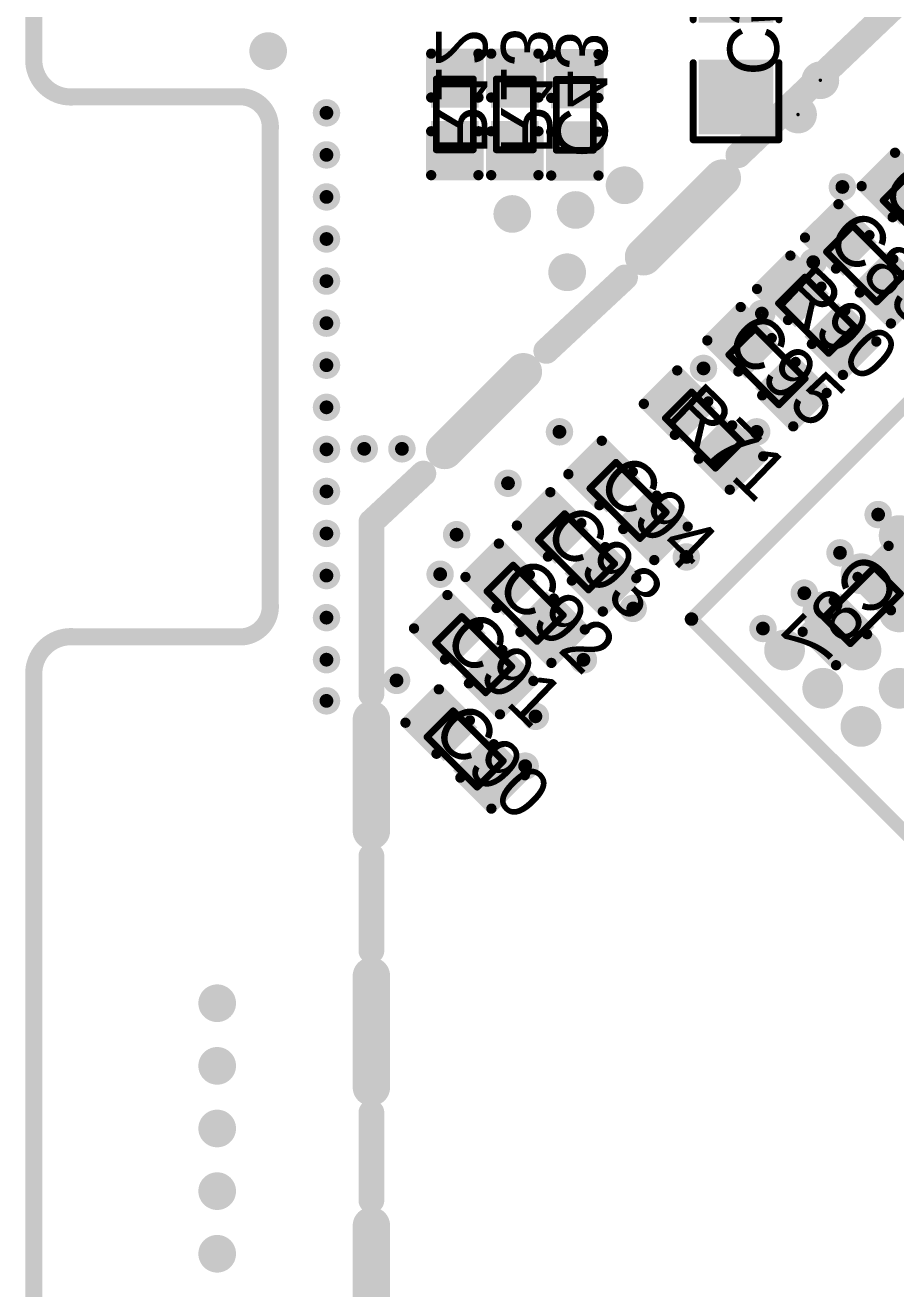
# Model space of a CAD drawing. Extents: x 722 to 1072, y 754 to 1061.
# Drawn here: x 722.04 to 734.93, y 1030.99 to 1049.71 of the extents above; entities that cross this region are included whole.
import ezdxf

# ---------------------------------------------------------------- set-up
doc = ezdxf.new("R2010")
doc.units = 0
doc.layers.get('0').update_dxf_attribs({"linetype": 'CONTINUOUS'})
for name, color, linetype in [('BOTTOMOVERLAY', 54, 'CONTINUOUS'), ('BOTTOMPASTE', 16, 'CONTINUOUS'), ('BOTTOMSOLDER', 6, 'CONTINUOUS'), ('KEEPOUTLAYER', 6, 'CONTINUOUS'), ('MECHANICAL13', 56, 'CONTINUOUS'), ('MULTILAYER', 9, 'CONTINUOUS'), ('TOPOVERLAY', 2, 'CONTINUOUS'), ('TOPPASTE', 8, 'CONTINUOUS'), ('TOPSOLDER', 216, 'CONTINUOUS'), ('VIAHOLELAYER', 16, 'CONTINUOUS')]:
    doc.layers.add(name, color=color, linetype=linetype)

# ---------------------------------------------------------------- blocks, each defined once
blk = doc.blocks.new('C_0402_B_147')
at = {"layer": 'BOTTOMOVERLAY', "const_width": 0.152}
for points in [[(-0.9, 0.35), (-0.25, 0.35)], [(-0.9, 0.35), (-0.9, -0.35)], [(0.25, 0.35), (0.9, 0.35)], [(0.9, 0.35), (0.9, -0.35)], [(-0.9, -0.35), (-0.25, -0.35)], [(0.25, -0.35), (0.9, -0.35)]]:
    blk.add_lwpolyline(points, dxfattribs=at)
at = {"layer": 'BOTTOMOVERLAY', "const_width": 0.0762}
for points in [[(-0.938, 0.35, 1), (-0.862, 0.35, 1)], [(-0.938, 0.35, 1), (-0.862, 0.35, 1)], [(-0.288, 0.35, 1), (-0.212, 0.35, 1)], [(0.212, 0.35, 1), (0.288, 0.35, 1)], [(0.862, 0.35, 1), (0.938, 0.35, 1)], [(0.862, 0.35, 1), (0.938, 0.35, 1)], [(-0.938, -0.35, 1), (-0.862, -0.35, 1)], [(-0.938, -0.35, 1), (-0.862, -0.35, 1)], [(-0.288, -0.35, 1), (-0.212, -0.35, 1)], [(0.212, -0.35, 1), (0.288, -0.35, 1)], [(0.862, -0.35, 1), (0.938, -0.35, 1)], [(0.862, -0.35, 1), (0.938, -0.35, 1)]]:
    blk.add_lwpolyline(points, format="xyb", close=True, dxfattribs=at)
at = {"layer": 'BOTTOMPASTE'}
for points in [[(-0.8, 0.25), (-0.8, -0.25), (-0.2, 0.25), (-0.2, -0.25)], [(0.2, 0.25), (0.2, -0.25), (0.8, 0.25), (0.8, -0.25)]]:
    blk.add_solid(points, dxfattribs=at)
at = {"layer": 'BOTTOMSOLDER'}
for points in [[(-0.902, 0.352), (-0.902, -0.352), (-0.098, 0.352), (-0.098, -0.352)], [(0.098, 0.352), (0.098, -0.352), (0.902, 0.352), (0.902, -0.352)]]:
    blk.add_solid(points, dxfattribs=at)
at = {"layer": 'MECHANICAL13', "const_width": 0.1}
for points in [[(-0.525, 0.275), (0.525, 0.275)], [(-0.525, 0.275), (-0.525, -0.275)], [(0.525, 0.275), (0.525, -0.275)], [(-0.525, -0.275), (0.525, -0.275)]]:
    blk.add_lwpolyline(points, dxfattribs=at)
at = {"layer": 'MECHANICAL13', "const_width": 0.05}
for points in [[(-0.55, 0.275, 1), (-0.5, 0.275, 1)], [(-0.55, 0.275, 1), (-0.5, 0.275, 1)], [(0.5, 0.275, 1), (0.55, 0.275, 1)], [(0.5, 0.275, 1), (0.55, 0.275, 1)], [(-0.55, -0.275, 1), (-0.5, -0.275, 1)], [(-0.55, -0.275, 1), (-0.5, -0.275, 1)], [(0.5, -0.275, 1), (0.55, -0.275, 1)], [(0.5, -0.275, 1), (0.55, -0.275, 1)]]:
    blk.add_lwpolyline(points, format="xyb", close=True, dxfattribs=at)
blk = doc.blocks.new('C_0603_B_155')
at = {"layer": 'BOTTOMOVERLAY', "const_width": 0.102}
for points in [[(-1.46, 0.635), (-0.318, 0.635)], [(-1.46, 0.635), (-1.46, -0.635)], [(0.318, 0.635), (1.46, 0.635)], [(1.46, 0.635), (1.46, -0.635)], [(-1.46, -0.635), (-0.318, -0.635)], [(0.318, -0.635), (1.46, -0.635)]]:
    blk.add_lwpolyline(points, dxfattribs=at)
at = {"layer": 'BOTTOMOVERLAY', "const_width": 0.0508}
for points in [[(-1.486, 0.635, 1), (-1.435, 0.635, 1)], [(-1.486, 0.635, 1), (-1.435, 0.635, 1)], [(-0.343, 0.635, 1), (-0.292, 0.635, 1)], [(0.292, 0.635, 1), (0.343, 0.635, 1)], [(1.435, 0.635, 1), (1.486, 0.635, 1)], [(1.435, 0.635, 1), (1.486, 0.635, 1)], [(-1.486, -0.635, 1), (-1.435, -0.635, 1)], [(-1.486, -0.635, 1), (-1.435, -0.635, 1)], [(-0.343, -0.635, 1), (-0.292, -0.635, 1)], [(0.292, -0.635, 1), (0.343, -0.635, 1)], [(1.435, -0.635, 1), (1.486, -0.635, 1)], [(1.435, -0.635, 1), (1.486, -0.635, 1)]]:
    blk.add_lwpolyline(points, format="xyb", close=True, dxfattribs=at)
at = {"layer": 'BOTTOMPASTE'}
for points in [[(-1.275, -0.45), (-0.376, -0.45), (-1.275, 0.45), (-0.376, 0.45)], [(0.376, -0.45), (1.275, -0.45), (0.376, 0.45), (1.275, 0.45)]]:
    blk.add_solid(points, dxfattribs=at)
at = {"layer": 'BOTTOMSOLDER'}
for points in [[(-1.377, -0.552), (-0.274, -0.552), (-1.377, 0.552), (-0.274, 0.552)], [(0.274, -0.552), (1.377, -0.552), (0.274, 0.552), (1.377, 0.552)]]:
    blk.add_solid(points, dxfattribs=at)
blk = doc.blocks.new('C_0402_178')
at = {"layer": 'MECHANICAL13', "const_width": 0.1}
for points in [[(0.525, 0.275), (-0.525, 0.275)], [(-0.525, 0.275), (-0.525, -0.275)], [(0.525, 0.275), (0.525, -0.275)], [(0.525, -0.275), (-0.525, -0.275)]]:
    blk.add_lwpolyline(points, dxfattribs=at)
at = {"layer": 'MECHANICAL13', "const_width": 0.05}
for points in [[(-0.55, 0.275, 1), (-0.5, 0.275, 1)], [(-0.55, 0.275, 1), (-0.5, 0.275, 1)], [(0.5, 0.275, 1), (0.55, 0.275, 1)], [(0.5, 0.275, 1), (0.55, 0.275, 1)], [(-0.55, -0.275, 1), (-0.5, -0.275, 1)], [(-0.55, -0.275, 1), (-0.5, -0.275, 1)], [(0.5, -0.275, 1), (0.55, -0.275, 1)], [(0.5, -0.275, 1), (0.55, -0.275, 1)]]:
    blk.add_lwpolyline(points, format="xyb", close=True, dxfattribs=at)
at = {"layer": 'TOPOVERLAY', "const_width": 0.152}
for points in [[(-0.25, 0.35), (-0.9, 0.35)], [(-0.9, 0.35), (-0.9, -0.35)], [(0.9, 0.35), (0.25, 0.35)], [(0.9, 0.35), (0.9, -0.35)], [(-0.25, -0.35), (-0.9, -0.35)], [(0.9, -0.35), (0.25, -0.35)]]:
    blk.add_lwpolyline(points, dxfattribs=at)
at = {"layer": 'TOPOVERLAY', "const_width": 0.0762}
for points in [[(-0.938, 0.35, 1), (-0.862, 0.35, 1)], [(-0.938, 0.35, 1), (-0.862, 0.35, 1)], [(-0.288, 0.35, 1), (-0.212, 0.35, 1)], [(0.212, 0.35, 1), (0.288, 0.35, 1)], [(0.862, 0.35, 1), (0.938, 0.35, 1)], [(0.862, 0.35, 1), (0.938, 0.35, 1)], [(-0.938, -0.35, 1), (-0.862, -0.35, 1)], [(-0.938, -0.35, 1), (-0.862, -0.35, 1)], [(-0.288, -0.35, 1), (-0.212, -0.35, 1)], [(0.212, -0.35, 1), (0.288, -0.35, 1)], [(0.862, -0.35, 1), (0.938, -0.35, 1)], [(0.862, -0.35, 1), (0.938, -0.35, 1)]]:
    blk.add_lwpolyline(points, format="xyb", close=True, dxfattribs=at)
at = {"layer": 'TOPPASTE'}
for points in [[(-0.2, -0.25), (-0.2, 0.25), (-0.8, -0.25), (-0.8, 0.25)], [(0.8, -0.25), (0.8, 0.25), (0.2, -0.25), (0.2, 0.25)]]:
    blk.add_solid(points, dxfattribs=at)
at = {"layer": 'TOPSOLDER'}
for points in [[(-0.098, -0.352), (-0.098, 0.352), (-0.902, -0.352), (-0.902, 0.352)], [(0.902, -0.352), (0.902, 0.352), (0.098, -0.352), (0.098, 0.352)]]:
    blk.add_solid(points, dxfattribs=at)
blk = doc.blocks.new('C_0402_180')
at = {"layer": 'MECHANICAL13', "const_width": 0.1}
for points in [[(-0.525, 0.275), (0.525, 0.275)], [(-0.525, -0.275), (-0.525, 0.275)], [(0.525, -0.275), (0.525, 0.275)], [(-0.525, -0.275), (0.525, -0.275)]]:
    blk.add_lwpolyline(points, dxfattribs=at)
at = {"layer": 'MECHANICAL13', "const_width": 0.05}
for points in [[(-0.55, 0.275, 1), (-0.5, 0.275, 1)], [(-0.55, 0.275, 1), (-0.5, 0.275, 1)], [(0.5, 0.275, 1), (0.55, 0.275, 1)], [(0.5, 0.275, 1), (0.55, 0.275, 1)], [(-0.55, -0.275, 1), (-0.5, -0.275, 1)], [(-0.55, -0.275, 1), (-0.5, -0.275, 1)], [(0.5, -0.275, 1), (0.55, -0.275, 1)], [(0.5, -0.275, 1), (0.55, -0.275, 1)]]:
    blk.add_lwpolyline(points, format="xyb", close=True, dxfattribs=at)
at = {"layer": 'TOPOVERLAY', "const_width": 0.152}
for points in [[(-0.9, 0.35), (-0.25, 0.35)], [(-0.9, -0.35), (-0.9, 0.35)], [(0.25, 0.35), (0.9, 0.35)], [(0.9, -0.35), (0.9, 0.35)], [(-0.9, -0.35), (-0.25, -0.35)], [(0.25, -0.35), (0.9, -0.35)]]:
    blk.add_lwpolyline(points, dxfattribs=at)
at = {"layer": 'TOPOVERLAY', "const_width": 0.0762}
for points in [[(-0.938, 0.35, 1), (-0.862, 0.35, 1)], [(-0.938, 0.35, 1), (-0.862, 0.35, 1)], [(-0.288, 0.35, 1), (-0.212, 0.35, 1)], [(0.212, 0.35, 1), (0.288, 0.35, 1)], [(0.862, 0.35, 1), (0.938, 0.35, 1)], [(0.862, 0.35, 1), (0.938, 0.35, 1)], [(-0.938, -0.35, 1), (-0.862, -0.35, 1)], [(-0.938, -0.35, 1), (-0.862, -0.35, 1)], [(-0.288, -0.35, 1), (-0.212, -0.35, 1)], [(0.212, -0.35, 1), (0.288, -0.35, 1)], [(0.862, -0.35, 1), (0.938, -0.35, 1)], [(0.862, -0.35, 1), (0.938, -0.35, 1)]]:
    blk.add_lwpolyline(points, format="xyb", close=True, dxfattribs=at)
at = {"layer": 'TOPPASTE'}
for points in [[(-0.2, -0.25), (-0.2, 0.25), (-0.8, -0.25), (-0.8, 0.25)], [(0.8, -0.25), (0.8, 0.25), (0.2, -0.25), (0.2, 0.25)]]:
    blk.add_solid(points, dxfattribs=at)
at = {"layer": 'TOPSOLDER'}
for points in [[(-0.098, -0.352), (-0.098, 0.352), (-0.902, -0.352), (-0.902, 0.352)], [(0.902, -0.352), (0.902, 0.352), (0.098, -0.352), (0.098, 0.352)]]:
    blk.add_solid(points, dxfattribs=at)
blk = doc.blocks.new('C_0402_B_184')
at = {"layer": 'BOTTOMOVERLAY', "const_width": 0.152}
for points in [[(-0.9, 0.35), (-0.25, 0.35)], [(-0.9, 0.35), (-0.9, -0.35)], [(0.25, 0.35), (0.9, 0.35)], [(0.9, 0.35), (0.9, -0.35)], [(-0.9, -0.35), (-0.25, -0.35)], [(0.25, -0.35), (0.9, -0.35)]]:
    blk.add_lwpolyline(points, dxfattribs=at)
at = {"layer": 'BOTTOMOVERLAY', "const_width": 0.0762}
for points in [[(-0.938, 0.35, 1), (-0.862, 0.35, 1)], [(-0.938, 0.35, 1), (-0.862, 0.35, 1)], [(-0.288, 0.35, 1), (-0.212, 0.35, 1)], [(0.212, 0.35, 1), (0.288, 0.35, 1)], [(0.862, 0.35, 1), (0.938, 0.35, 1)], [(0.862, 0.35, 1), (0.938, 0.35, 1)], [(-0.938, -0.35, 1), (-0.862, -0.35, 1)], [(-0.938, -0.35, 1), (-0.862, -0.35, 1)], [(-0.288, -0.35, 1), (-0.212, -0.35, 1)], [(0.212, -0.35, 1), (0.288, -0.35, 1)], [(0.862, -0.35, 1), (0.938, -0.35, 1)], [(0.862, -0.35, 1), (0.938, -0.35, 1)]]:
    blk.add_lwpolyline(points, format="xyb", close=True, dxfattribs=at)
at = {"layer": 'BOTTOMPASTE'}
for points in [[(-0.8, 0.25), (-0.8, -0.25), (-0.2, 0.25), (-0.2, -0.25)], [(0.2, 0.25), (0.2, -0.25), (0.8, 0.25), (0.8, -0.25)]]:
    blk.add_solid(points, dxfattribs=at)
at = {"layer": 'BOTTOMSOLDER'}
for points in [[(-0.902, 0.352), (-0.902, -0.352), (-0.098, 0.352), (-0.098, -0.352)], [(0.098, 0.352), (0.098, -0.352), (0.902, 0.352), (0.902, -0.352)]]:
    blk.add_solid(points, dxfattribs=at)
at = {"layer": 'MECHANICAL13', "const_width": 0.1}
for points in [[(-0.525, 0.275), (0.525, 0.275)], [(-0.525, 0.275), (-0.525, -0.275)], [(0.525, 0.275), (0.525, -0.275)], [(-0.525, -0.275), (0.525, -0.275)]]:
    blk.add_lwpolyline(points, dxfattribs=at)
at = {"layer": 'MECHANICAL13', "const_width": 0.05}
for points in [[(-0.55, 0.275, 1), (-0.5, 0.275, 1)], [(-0.55, 0.275, 1), (-0.5, 0.275, 1)], [(0.5, 0.275, 1), (0.55, 0.275, 1)], [(0.5, 0.275, 1), (0.55, 0.275, 1)], [(-0.55, -0.275, 1), (-0.5, -0.275, 1)], [(-0.55, -0.275, 1), (-0.5, -0.275, 1)], [(0.5, -0.275, 1), (0.55, -0.275, 1)], [(0.5, -0.275, 1), (0.55, -0.275, 1)]]:
    blk.add_lwpolyline(points, format="xyb", close=True, dxfattribs=at)
blk = doc.blocks.new('C_0402_188')
at = {"layer": 'MECHANICAL13', "const_width": 0.1}
for points in [[(-0.525, 0.275), (0.525, 0.275)], [(-0.525, -0.275), (-0.525, 0.275)], [(0.525, -0.275), (0.525, 0.275)], [(-0.525, -0.275), (0.525, -0.275)]]:
    blk.add_lwpolyline(points, dxfattribs=at)
at = {"layer": 'MECHANICAL13', "const_width": 0.05}
for points in [[(-0.55, 0.275, 1), (-0.5, 0.275, 1)], [(-0.55, 0.275, 1), (-0.5, 0.275, 1)], [(0.5, 0.275, 1), (0.55, 0.275, 1)], [(0.5, 0.275, 1), (0.55, 0.275, 1)], [(-0.55, -0.275, 1), (-0.5, -0.275, 1)], [(-0.55, -0.275, 1), (-0.5, -0.275, 1)], [(0.5, -0.275, 1), (0.55, -0.275, 1)], [(0.5, -0.275, 1), (0.55, -0.275, 1)]]:
    blk.add_lwpolyline(points, format="xyb", close=True, dxfattribs=at)
at = {"layer": 'TOPOVERLAY', "const_width": 0.152}
for points in [[(-0.9, 0.35), (-0.25, 0.35)], [(-0.9, -0.35), (-0.9, 0.35)], [(0.25, 0.35), (0.9, 0.35)], [(0.9, -0.35), (0.9, 0.35)], [(-0.9, -0.35), (-0.25, -0.35)], [(0.25, -0.35), (0.9, -0.35)]]:
    blk.add_lwpolyline(points, dxfattribs=at)
at = {"layer": 'TOPOVERLAY', "const_width": 0.0762}
for points in [[(-0.938, 0.35, 1), (-0.862, 0.35, 1)], [(-0.938, 0.35, 1), (-0.862, 0.35, 1)], [(-0.288, 0.35, 1), (-0.212, 0.35, 1)], [(0.212, 0.35, 1), (0.288, 0.35, 1)], [(0.862, 0.35, 1), (0.938, 0.35, 1)], [(0.862, 0.35, 1), (0.938, 0.35, 1)], [(-0.938, -0.35, 1), (-0.862, -0.35, 1)], [(-0.938, -0.35, 1), (-0.862, -0.35, 1)], [(-0.288, -0.35, 1), (-0.212, -0.35, 1)], [(0.212, -0.35, 1), (0.288, -0.35, 1)], [(0.862, -0.35, 1), (0.938, -0.35, 1)], [(0.862, -0.35, 1), (0.938, -0.35, 1)]]:
    blk.add_lwpolyline(points, format="xyb", close=True, dxfattribs=at)
at = {"layer": 'TOPPASTE'}
for points in [[(-0.2, -0.25), (-0.2, 0.25), (-0.8, -0.25), (-0.8, 0.25)], [(0.8, -0.25), (0.8, 0.25), (0.2, -0.25), (0.2, 0.25)]]:
    blk.add_solid(points, dxfattribs=at)
at = {"layer": 'TOPSOLDER'}
for points in [[(-0.098, -0.352), (-0.098, 0.352), (-0.902, -0.352), (-0.902, 0.352)], [(0.902, -0.352), (0.902, 0.352), (0.098, -0.352), (0.098, 0.352)]]:
    blk.add_solid(points, dxfattribs=at)
blk = doc.blocks.new('C_0402_189')
at = {"layer": 'MECHANICAL13', "const_width": 0.1}
for points in [[(-0.525, -0.275), (-0.525, 0.275)], [(-0.525, 0.275), (0.525, 0.275)], [(0.525, -0.275), (0.525, 0.275)], [(-0.525, -0.275), (0.525, -0.275)]]:
    blk.add_lwpolyline(points, dxfattribs=at)
at = {"layer": 'MECHANICAL13', "const_width": 0.05}
for points in [[(-0.55, 0.275, 1), (-0.5, 0.275, 1)], [(-0.55, 0.275, 1), (-0.5, 0.275, 1)], [(0.5, 0.275, 1), (0.55, 0.275, 1)], [(0.5, 0.275, 1), (0.55, 0.275, 1)], [(-0.55, -0.275, 1), (-0.5, -0.275, 1)], [(-0.55, -0.275, 1), (-0.5, -0.275, 1)], [(0.5, -0.275, 1), (0.55, -0.275, 1)], [(0.5, -0.275, 1), (0.55, -0.275, 1)]]:
    blk.add_lwpolyline(points, format="xyb", close=True, dxfattribs=at)
at = {"layer": 'TOPOVERLAY', "const_width": 0.152}
for points in [[(-0.9, -0.35), (-0.9, 0.35)], [(-0.9, 0.35), (-0.25, 0.35)], [(0.25, 0.35), (0.9, 0.35)], [(0.9, -0.35), (0.9, 0.35)], [(-0.9, -0.35), (-0.25, -0.35)], [(0.25, -0.35), (0.9, -0.35)]]:
    blk.add_lwpolyline(points, dxfattribs=at)
at = {"layer": 'TOPOVERLAY', "const_width": 0.0762}
for points in [[(-0.938, 0.35, 1), (-0.862, 0.35, 1)], [(-0.938, 0.35, 1), (-0.862, 0.35, 1)], [(-0.288, 0.35, 1), (-0.212, 0.35, 1)], [(0.212, 0.35, 1), (0.288, 0.35, 1)], [(0.862, 0.35, 1), (0.938, 0.35, 1)], [(0.862, 0.35, 1), (0.938, 0.35, 1)], [(-0.938, -0.35, 1), (-0.862, -0.35, 1)], [(-0.938, -0.35, 1), (-0.862, -0.35, 1)], [(-0.288, -0.35, 1), (-0.212, -0.35, 1)], [(0.212, -0.35, 1), (0.288, -0.35, 1)], [(0.862, -0.35, 1), (0.938, -0.35, 1)], [(0.862, -0.35, 1), (0.938, -0.35, 1)]]:
    blk.add_lwpolyline(points, format="xyb", close=True, dxfattribs=at)
at = {"layer": 'TOPPASTE'}
for points in [[(-0.2, -0.25), (-0.2, 0.25), (-0.8, -0.25), (-0.8, 0.25)], [(0.8, -0.25), (0.8, 0.25), (0.2, -0.25), (0.2, 0.25)]]:
    blk.add_solid(points, dxfattribs=at)
at = {"layer": 'TOPSOLDER'}
for points in [[(-0.098, -0.352), (-0.098, 0.352), (-0.902, -0.352), (-0.902, 0.352)], [(0.902, -0.352), (0.902, 0.352), (0.098, -0.352), (0.098, 0.352)]]:
    blk.add_solid(points, dxfattribs=at)
blk = doc.blocks.new('C_0402_190')
at = {"layer": 'MECHANICAL13', "const_width": 0.1}
for points in [[(-0.525, 0.275), (0.525, 0.275)], [(-0.525, -0.275), (-0.525, 0.275)], [(0.525, -0.275), (0.525, 0.275)], [(-0.525, -0.275), (0.525, -0.275)]]:
    blk.add_lwpolyline(points, dxfattribs=at)
at = {"layer": 'MECHANICAL13', "const_width": 0.05}
for points in [[(-0.55, 0.275, 1), (-0.5, 0.275, 1)], [(-0.55, 0.275, 1), (-0.5, 0.275, 1)], [(0.5, 0.275, 1), (0.55, 0.275, 1)], [(0.5, 0.275, 1), (0.55, 0.275, 1)], [(-0.55, -0.275, 1), (-0.5, -0.275, 1)], [(-0.55, -0.275, 1), (-0.5, -0.275, 1)], [(0.5, -0.275, 1), (0.55, -0.275, 1)], [(0.5, -0.275, 1), (0.55, -0.275, 1)]]:
    blk.add_lwpolyline(points, format="xyb", close=True, dxfattribs=at)
at = {"layer": 'TOPOVERLAY', "const_width": 0.152}
for points in [[(-0.9, 0.35), (-0.25, 0.35)], [(-0.9, -0.35), (-0.9, 0.35)], [(0.25, 0.35), (0.9, 0.35)], [(0.9, -0.35), (0.9, 0.35)], [(-0.9, -0.35), (-0.25, -0.35)], [(0.25, -0.35), (0.9, -0.35)]]:
    blk.add_lwpolyline(points, dxfattribs=at)
at = {"layer": 'TOPOVERLAY', "const_width": 0.0762}
for points in [[(-0.938, 0.35, 1), (-0.862, 0.35, 1)], [(-0.938, 0.35, 1), (-0.862, 0.35, 1)], [(-0.288, 0.35, 1), (-0.212, 0.35, 1)], [(0.212, 0.35, 1), (0.288, 0.35, 1)], [(0.862, 0.35, 1), (0.938, 0.35, 1)], [(0.862, 0.35, 1), (0.938, 0.35, 1)], [(-0.938, -0.35, 1), (-0.862, -0.35, 1)], [(-0.938, -0.35, 1), (-0.862, -0.35, 1)], [(-0.288, -0.35, 1), (-0.212, -0.35, 1)], [(0.212, -0.35, 1), (0.288, -0.35, 1)], [(0.862, -0.35, 1), (0.938, -0.35, 1)], [(0.862, -0.35, 1), (0.938, -0.35, 1)]]:
    blk.add_lwpolyline(points, format="xyb", close=True, dxfattribs=at)
at = {"layer": 'TOPPASTE'}
for points in [[(-0.2, -0.25), (-0.2, 0.25), (-0.8, -0.25), (-0.8, 0.25)], [(0.8, -0.25), (0.8, 0.25), (0.2, -0.25), (0.2, 0.25)]]:
    blk.add_solid(points, dxfattribs=at)
at = {"layer": 'TOPSOLDER'}
for points in [[(-0.098, -0.352), (-0.098, 0.352), (-0.902, -0.352), (-0.902, 0.352)], [(0.902, -0.352), (0.902, 0.352), (0.098, -0.352), (0.098, 0.352)]]:
    blk.add_solid(points, dxfattribs=at)
blk = doc.blocks.new('C_0402_191')
at = {"layer": 'MECHANICAL13', "const_width": 0.1}
for points in [[(-0.525, -0.275), (-0.525, 0.275)], [(-0.525, 0.275), (0.525, 0.275)], [(0.525, -0.275), (0.525, 0.275)], [(-0.525, -0.275), (0.525, -0.275)]]:
    blk.add_lwpolyline(points, dxfattribs=at)
at = {"layer": 'MECHANICAL13', "const_width": 0.05}
for points in [[(-0.55, 0.275, 1), (-0.5, 0.275, 1)], [(-0.55, 0.275, 1), (-0.5, 0.275, 1)], [(0.5, 0.275, 1), (0.55, 0.275, 1)], [(0.5, 0.275, 1), (0.55, 0.275, 1)], [(-0.55, -0.275, 1), (-0.5, -0.275, 1)], [(-0.55, -0.275, 1), (-0.5, -0.275, 1)], [(0.5, -0.275, 1), (0.55, -0.275, 1)], [(0.5, -0.275, 1), (0.55, -0.275, 1)]]:
    blk.add_lwpolyline(points, format="xyb", close=True, dxfattribs=at)
at = {"layer": 'TOPOVERLAY', "const_width": 0.152}
for points in [[(-0.9, -0.35), (-0.9, 0.35)], [(-0.9, 0.35), (-0.25, 0.35)], [(0.25, 0.35), (0.9, 0.35)], [(0.9, -0.35), (0.9, 0.35)], [(-0.9, -0.35), (-0.25, -0.35)], [(0.25, -0.35), (0.9, -0.35)]]:
    blk.add_lwpolyline(points, dxfattribs=at)
at = {"layer": 'TOPOVERLAY', "const_width": 0.0762}
for points in [[(-0.938, 0.35, 1), (-0.862, 0.35, 1)], [(-0.938, 0.35, 1), (-0.862, 0.35, 1)], [(-0.288, 0.35, 1), (-0.212, 0.35, 1)], [(0.212, 0.35, 1), (0.288, 0.35, 1)], [(0.862, 0.35, 1), (0.938, 0.35, 1)], [(0.862, 0.35, 1), (0.938, 0.35, 1)], [(-0.938, -0.35, 1), (-0.862, -0.35, 1)], [(-0.938, -0.35, 1), (-0.862, -0.35, 1)], [(-0.288, -0.35, 1), (-0.212, -0.35, 1)], [(0.212, -0.35, 1), (0.288, -0.35, 1)], [(0.862, -0.35, 1), (0.938, -0.35, 1)], [(0.862, -0.35, 1), (0.938, -0.35, 1)]]:
    blk.add_lwpolyline(points, format="xyb", close=True, dxfattribs=at)
at = {"layer": 'TOPPASTE'}
for points in [[(-0.2, -0.25), (-0.2, 0.25), (-0.8, -0.25), (-0.8, 0.25)], [(0.8, -0.25), (0.8, 0.25), (0.2, -0.25), (0.2, 0.25)]]:
    blk.add_solid(points, dxfattribs=at)
at = {"layer": 'TOPSOLDER'}
for points in [[(-0.098, -0.352), (-0.098, 0.352), (-0.902, -0.352), (-0.902, 0.352)], [(0.902, -0.352), (0.902, 0.352), (0.098, -0.352), (0.098, 0.352)]]:
    blk.add_solid(points, dxfattribs=at)
blk = doc.blocks.new('C_0402_192')
at = {"layer": 'MECHANICAL13', "const_width": 0.1}
for points in [[(-0.525, 0.275), (0.525, 0.275)], [(-0.525, -0.275), (-0.525, 0.275)], [(0.525, -0.275), (0.525, 0.275)], [(-0.525, -0.275), (0.525, -0.275)]]:
    blk.add_lwpolyline(points, dxfattribs=at)
at = {"layer": 'MECHANICAL13', "const_width": 0.05}
for points in [[(-0.55, 0.275, 1), (-0.5, 0.275, 1)], [(-0.55, 0.275, 1), (-0.5, 0.275, 1)], [(0.5, 0.275, 1), (0.55, 0.275, 1)], [(0.5, 0.275, 1), (0.55, 0.275, 1)], [(-0.55, -0.275, 1), (-0.5, -0.275, 1)], [(-0.55, -0.275, 1), (-0.5, -0.275, 1)], [(0.5, -0.275, 1), (0.55, -0.275, 1)], [(0.5, -0.275, 1), (0.55, -0.275, 1)]]:
    blk.add_lwpolyline(points, format="xyb", close=True, dxfattribs=at)
at = {"layer": 'TOPOVERLAY', "const_width": 0.152}
for points in [[(-0.9, 0.35), (-0.25, 0.35)], [(-0.9, -0.35), (-0.9, 0.35)], [(0.25, 0.35), (0.9, 0.35)], [(0.9, -0.35), (0.9, 0.35)], [(-0.9, -0.35), (-0.25, -0.35)], [(0.25, -0.35), (0.9, -0.35)]]:
    blk.add_lwpolyline(points, dxfattribs=at)
at = {"layer": 'TOPOVERLAY', "const_width": 0.0762}
for points in [[(-0.938, 0.35, 1), (-0.862, 0.35, 1)], [(-0.938, 0.35, 1), (-0.862, 0.35, 1)], [(-0.288, 0.35, 1), (-0.212, 0.35, 1)], [(0.212, 0.35, 1), (0.288, 0.35, 1)], [(0.862, 0.35, 1), (0.938, 0.35, 1)], [(0.862, 0.35, 1), (0.938, 0.35, 1)], [(-0.938, -0.35, 1), (-0.862, -0.35, 1)], [(-0.938, -0.35, 1), (-0.862, -0.35, 1)], [(-0.288, -0.35, 1), (-0.212, -0.35, 1)], [(0.212, -0.35, 1), (0.288, -0.35, 1)], [(0.862, -0.35, 1), (0.938, -0.35, 1)], [(0.862, -0.35, 1), (0.938, -0.35, 1)]]:
    blk.add_lwpolyline(points, format="xyb", close=True, dxfattribs=at)
at = {"layer": 'TOPPASTE'}
for points in [[(-0.2, -0.25), (-0.2, 0.25), (-0.8, -0.25), (-0.8, 0.25)], [(0.8, -0.25), (0.8, 0.25), (0.2, -0.25), (0.2, 0.25)]]:
    blk.add_solid(points, dxfattribs=at)
at = {"layer": 'TOPSOLDER'}
for points in [[(-0.098, -0.352), (-0.098, 0.352), (-0.902, -0.352), (-0.902, 0.352)], [(0.902, -0.352), (0.902, 0.352), (0.098, -0.352), (0.098, 0.352)]]:
    blk.add_solid(points, dxfattribs=at)
blk = doc.blocks.new('C_0402_193')
at = {"layer": 'MECHANICAL13', "const_width": 0.1}
for points in [[(-0.525, 0.275), (-0.525, -0.275)], [(0.525, 0.275), (-0.525, 0.275)], [(0.525, 0.275), (0.525, -0.275)], [(0.525, -0.275), (-0.525, -0.275)]]:
    blk.add_lwpolyline(points, dxfattribs=at)
at = {"layer": 'MECHANICAL13', "const_width": 0.05}
for points in [[(-0.55, 0.275, 1), (-0.5, 0.275, 1)], [(-0.55, 0.275, 1), (-0.5, 0.275, 1)], [(0.5, 0.275, 1), (0.55, 0.275, 1)], [(0.5, 0.275, 1), (0.55, 0.275, 1)], [(-0.55, -0.275, 1), (-0.5, -0.275, 1)], [(-0.55, -0.275, 1), (-0.5, -0.275, 1)], [(0.5, -0.275, 1), (0.55, -0.275, 1)], [(0.5, -0.275, 1), (0.55, -0.275, 1)]]:
    blk.add_lwpolyline(points, format="xyb", close=True, dxfattribs=at)
at = {"layer": 'TOPOVERLAY', "const_width": 0.152}
for points in [[(-0.9, 0.35), (-0.9, -0.35)], [(-0.25, 0.35), (-0.9, 0.35)], [(0.9, 0.35), (0.25, 0.35)], [(0.9, 0.35), (0.9, -0.35)], [(-0.25, -0.35), (-0.9, -0.35)], [(0.9, -0.35), (0.25, -0.35)]]:
    blk.add_lwpolyline(points, dxfattribs=at)
at = {"layer": 'TOPOVERLAY', "const_width": 0.0762}
for points in [[(-0.938, 0.35, 1), (-0.862, 0.35, 1)], [(-0.938, 0.35, 1), (-0.862, 0.35, 1)], [(-0.288, 0.35, 1), (-0.212, 0.35, 1)], [(0.212, 0.35, 1), (0.288, 0.35, 1)], [(0.862, 0.35, 1), (0.938, 0.35, 1)], [(0.862, 0.35, 1), (0.938, 0.35, 1)], [(-0.938, -0.35, 1), (-0.862, -0.35, 1)], [(-0.938, -0.35, 1), (-0.862, -0.35, 1)], [(-0.288, -0.35, 1), (-0.212, -0.35, 1)], [(0.212, -0.35, 1), (0.288, -0.35, 1)], [(0.862, -0.35, 1), (0.938, -0.35, 1)], [(0.862, -0.35, 1), (0.938, -0.35, 1)]]:
    blk.add_lwpolyline(points, format="xyb", close=True, dxfattribs=at)
at = {"layer": 'TOPPASTE'}
for points in [[(-0.2, -0.25), (-0.2, 0.25), (-0.8, -0.25), (-0.8, 0.25)], [(0.8, -0.25), (0.8, 0.25), (0.2, -0.25), (0.2, 0.25)]]:
    blk.add_solid(points, dxfattribs=at)
at = {"layer": 'TOPSOLDER'}
for points in [[(-0.098, -0.352), (-0.098, 0.352), (-0.902, -0.352), (-0.902, 0.352)], [(0.902, -0.352), (0.902, 0.352), (0.098, -0.352), (0.098, 0.352)]]:
    blk.add_solid(points, dxfattribs=at)
blk = doc.blocks.new('R_0402_B_216')
at = {"layer": 'BOTTOMOVERLAY', "const_width": 0.152}
for points in [[(-0.9, 0.35), (-0.9, -0.35)], [(-0.9, 0.35), (-0.25, 0.35)], [(0.25, 0.35), (0.9, 0.35)], [(0.9, 0.35), (0.9, -0.35)], [(-0.9, -0.35), (-0.25, -0.35)], [(0.25, -0.35), (0.9, -0.35)]]:
    blk.add_lwpolyline(points, dxfattribs=at)
at = {"layer": 'BOTTOMOVERLAY', "const_width": 0.0762}
for points in [[(-0.938, 0.35, 1), (-0.862, 0.35, 1)], [(-0.938, 0.35, 1), (-0.862, 0.35, 1)], [(-0.288, 0.35, 1), (-0.212, 0.35, 1)], [(0.212, 0.35, 1), (0.288, 0.35, 1)], [(0.862, 0.35, 1), (0.938, 0.35, 1)], [(0.862, 0.35, 1), (0.938, 0.35, 1)], [(-0.938, -0.35, 1), (-0.862, -0.35, 1)], [(-0.938, -0.35, 1), (-0.862, -0.35, 1)], [(-0.288, -0.35, 1), (-0.212, -0.35, 1)], [(0.212, -0.35, 1), (0.288, -0.35, 1)], [(0.862, -0.35, 1), (0.938, -0.35, 1)], [(0.862, -0.35, 1), (0.938, -0.35, 1)]]:
    blk.add_lwpolyline(points, format="xyb", close=True, dxfattribs=at)
at = {"layer": 'BOTTOMPASTE'}
for points in [[(-0.8, 0.25), (-0.8, -0.25), (-0.2, 0.25), (-0.2, -0.25)], [(0.2, 0.25), (0.2, -0.25), (0.8, 0.25), (0.8, -0.25)]]:
    blk.add_solid(points, dxfattribs=at)
at = {"layer": 'BOTTOMSOLDER'}
for points in [[(-0.902, 0.352), (-0.902, -0.352), (-0.098, 0.352), (-0.098, -0.352)], [(0.098, 0.352), (0.098, -0.352), (0.902, 0.352), (0.902, -0.352)]]:
    blk.add_solid(points, dxfattribs=at)
at = {"layer": 'MECHANICAL13', "const_width": 0.1}
for points in [[(-0.525, 0.275), (-0.525, -0.275)], [(-0.525, 0.275), (0.525, 0.275)], [(0.525, 0.275), (0.525, -0.275)], [(-0.525, -0.275), (0.525, -0.275)]]:
    blk.add_lwpolyline(points, dxfattribs=at)
at = {"layer": 'MECHANICAL13', "const_width": 0.05}
for points in [[(-0.55, 0.275, 1), (-0.5, 0.275, 1)], [(-0.55, 0.275, 1), (-0.5, 0.275, 1)], [(0.5, 0.275, 1), (0.55, 0.275, 1)], [(0.5, 0.275, 1), (0.55, 0.275, 1)], [(-0.55, -0.275, 1), (-0.5, -0.275, 1)], [(-0.55, -0.275, 1), (-0.5, -0.275, 1)], [(0.5, -0.275, 1), (0.55, -0.275, 1)], [(0.5, -0.275, 1), (0.55, -0.275, 1)]]:
    blk.add_lwpolyline(points, format="xyb", close=True, dxfattribs=at)
blk = doc.blocks.new('R_0402_B_218')
at = {"layer": 'BOTTOMOVERLAY', "const_width": 0.152}
for points in [[(-0.9, -0.35), (-0.9, 0.35)], [(-0.25, 0.35), (-0.9, 0.35)], [(0.9, 0.35), (0.25, 0.35)], [(0.9, -0.35), (0.9, 0.35)], [(-0.25, -0.35), (-0.9, -0.35)], [(0.9, -0.35), (0.25, -0.35)]]:
    blk.add_lwpolyline(points, dxfattribs=at)
at = {"layer": 'BOTTOMOVERLAY', "const_width": 0.0762}
for points in [[(-0.938, 0.35, 1), (-0.862, 0.35, 1)], [(-0.938, 0.35, 1), (-0.862, 0.35, 1)], [(-0.288, 0.35, 1), (-0.212, 0.35, 1)], [(0.212, 0.35, 1), (0.288, 0.35, 1)], [(0.862, 0.35, 1), (0.938, 0.35, 1)], [(0.862, 0.35, 1), (0.938, 0.35, 1)], [(-0.938, -0.35, 1), (-0.862, -0.35, 1)], [(-0.938, -0.35, 1), (-0.862, -0.35, 1)], [(-0.288, -0.35, 1), (-0.212, -0.35, 1)], [(0.212, -0.35, 1), (0.288, -0.35, 1)], [(0.862, -0.35, 1), (0.938, -0.35, 1)], [(0.862, -0.35, 1), (0.938, -0.35, 1)]]:
    blk.add_lwpolyline(points, format="xyb", close=True, dxfattribs=at)
at = {"layer": 'BOTTOMPASTE'}
for points in [[(-0.8, 0.25), (-0.8, -0.25), (-0.2, 0.25), (-0.2, -0.25)], [(0.2, 0.25), (0.2, -0.25), (0.8, 0.25), (0.8, -0.25)]]:
    blk.add_solid(points, dxfattribs=at)
at = {"layer": 'BOTTOMSOLDER'}
for points in [[(-0.902, 0.352), (-0.902, -0.352), (-0.098, 0.352), (-0.098, -0.352)], [(0.098, 0.352), (0.098, -0.352), (0.902, 0.352), (0.902, -0.352)]]:
    blk.add_solid(points, dxfattribs=at)
at = {"layer": 'MECHANICAL13', "const_width": 0.1}
for points in [[(-0.525, -0.275), (-0.525, 0.275)], [(0.525, 0.275), (-0.525, 0.275)], [(0.525, -0.275), (0.525, 0.275)], [(0.525, -0.275), (-0.525, -0.275)]]:
    blk.add_lwpolyline(points, dxfattribs=at)
at = {"layer": 'MECHANICAL13', "const_width": 0.05}
for points in [[(-0.55, 0.275, 1), (-0.5, 0.275, 1)], [(-0.55, 0.275, 1), (-0.5, 0.275, 1)], [(0.5, 0.275, 1), (0.55, 0.275, 1)], [(0.5, 0.275, 1), (0.55, 0.275, 1)], [(-0.55, -0.275, 1), (-0.5, -0.275, 1)], [(-0.55, -0.275, 1), (-0.5, -0.275, 1)], [(0.5, -0.275, 1), (0.55, -0.275, 1)], [(0.5, -0.275, 1), (0.55, -0.275, 1)]]:
    blk.add_lwpolyline(points, format="xyb", close=True, dxfattribs=at)
blk = doc.blocks.new('R_0402_253')
at = {"layer": 'MECHANICAL13', "const_width": 0.1}
for points in [[(-0.525, -0.275), (-0.525, 0.275)], [(-0.525, 0.275), (0.525, 0.275)], [(0.525, -0.275), (0.525, 0.275)], [(-0.525, -0.275), (0.525, -0.275)]]:
    blk.add_lwpolyline(points, dxfattribs=at)
at = {"layer": 'MECHANICAL13', "const_width": 0.05}
for points in [[(-0.55, 0.275, 1), (-0.5, 0.275, 1)], [(-0.55, 0.275, 1), (-0.5, 0.275, 1)], [(0.5, 0.275, 1), (0.55, 0.275, 1)], [(0.5, 0.275, 1), (0.55, 0.275, 1)], [(-0.55, -0.275, 1), (-0.5, -0.275, 1)], [(-0.55, -0.275, 1), (-0.5, -0.275, 1)], [(0.5, -0.275, 1), (0.55, -0.275, 1)], [(0.5, -0.275, 1), (0.55, -0.275, 1)]]:
    blk.add_lwpolyline(points, format="xyb", close=True, dxfattribs=at)
at = {"layer": 'TOPOVERLAY', "const_width": 0.152}
for points in [[(-0.9, -0.35), (-0.9, 0.35)], [(-0.9, 0.35), (-0.25, 0.35)], [(0.25, 0.35), (0.9, 0.35)], [(0.9, -0.35), (0.9, 0.35)], [(-0.9, -0.35), (-0.25, -0.35)], [(0.25, -0.35), (0.9, -0.35)]]:
    blk.add_lwpolyline(points, dxfattribs=at)
at = {"layer": 'TOPOVERLAY', "const_width": 0.0762}
for points in [[(-0.938, 0.35, 1), (-0.862, 0.35, 1)], [(-0.938, 0.35, 1), (-0.862, 0.35, 1)], [(-0.288, 0.35, 1), (-0.212, 0.35, 1)], [(0.212, 0.35, 1), (0.288, 0.35, 1)], [(0.862, 0.35, 1), (0.938, 0.35, 1)], [(0.862, 0.35, 1), (0.938, 0.35, 1)], [(-0.938, -0.35, 1), (-0.862, -0.35, 1)], [(-0.938, -0.35, 1), (-0.862, -0.35, 1)], [(-0.288, -0.35, 1), (-0.212, -0.35, 1)], [(0.212, -0.35, 1), (0.288, -0.35, 1)], [(0.862, -0.35, 1), (0.938, -0.35, 1)], [(0.862, -0.35, 1), (0.938, -0.35, 1)]]:
    blk.add_lwpolyline(points, format="xyb", close=True, dxfattribs=at)
at = {"layer": 'TOPPASTE'}
for points in [[(-0.2, -0.25), (-0.2, 0.25), (-0.8, -0.25), (-0.8, 0.25)], [(0.8, -0.25), (0.8, 0.25), (0.2, -0.25), (0.2, 0.25)]]:
    blk.add_solid(points, dxfattribs=at)
at = {"layer": 'TOPSOLDER'}
for points in [[(-0.098, -0.352), (-0.098, 0.352), (-0.902, -0.352), (-0.902, 0.352)], [(0.902, -0.352), (0.902, 0.352), (0.098, -0.352), (0.098, 0.352)]]:
    blk.add_solid(points, dxfattribs=at)
blk = doc.blocks.new('R_0402_266')
at = {"layer": 'MECHANICAL13', "const_width": 0.1}
for points in [[(-0.525, -0.275), (-0.525, 0.275)], [(-0.525, 0.275), (0.525, 0.275)], [(0.525, -0.275), (0.525, 0.275)], [(-0.525, -0.275), (0.525, -0.275)]]:
    blk.add_lwpolyline(points, dxfattribs=at)
at = {"layer": 'MECHANICAL13', "const_width": 0.05}
for points in [[(-0.55, 0.275, 1), (-0.5, 0.275, 1)], [(-0.55, 0.275, 1), (-0.5, 0.275, 1)], [(0.5, 0.275, 1), (0.55, 0.275, 1)], [(0.5, 0.275, 1), (0.55, 0.275, 1)], [(-0.55, -0.275, 1), (-0.5, -0.275, 1)], [(-0.55, -0.275, 1), (-0.5, -0.275, 1)], [(0.5, -0.275, 1), (0.55, -0.275, 1)], [(0.5, -0.275, 1), (0.55, -0.275, 1)]]:
    blk.add_lwpolyline(points, format="xyb", close=True, dxfattribs=at)
at = {"layer": 'TOPOVERLAY', "const_width": 0.152}
for points in [[(-0.9, -0.35), (-0.9, 0.35)], [(-0.9, 0.35), (-0.25, 0.35)], [(0.25, 0.35), (0.9, 0.35)], [(0.9, -0.35), (0.9, 0.35)], [(-0.9, -0.35), (-0.25, -0.35)], [(0.25, -0.35), (0.9, -0.35)]]:
    blk.add_lwpolyline(points, dxfattribs=at)
at = {"layer": 'TOPOVERLAY', "const_width": 0.0762}
for points in [[(-0.938, 0.35, 1), (-0.862, 0.35, 1)], [(-0.938, 0.35, 1), (-0.862, 0.35, 1)], [(-0.288, 0.35, 1), (-0.212, 0.35, 1)], [(0.212, 0.35, 1), (0.288, 0.35, 1)], [(0.862, 0.35, 1), (0.938, 0.35, 1)], [(0.862, 0.35, 1), (0.938, 0.35, 1)], [(-0.938, -0.35, 1), (-0.862, -0.35, 1)], [(-0.938, -0.35, 1), (-0.862, -0.35, 1)], [(-0.288, -0.35, 1), (-0.212, -0.35, 1)], [(0.212, -0.35, 1), (0.288, -0.35, 1)], [(0.862, -0.35, 1), (0.938, -0.35, 1)], [(0.862, -0.35, 1), (0.938, -0.35, 1)]]:
    blk.add_lwpolyline(points, format="xyb", close=True, dxfattribs=at)
at = {"layer": 'TOPPASTE'}
for points in [[(-0.2, -0.25), (-0.2, 0.25), (-0.8, -0.25), (-0.8, 0.25)], [(0.8, -0.25), (0.8, 0.25), (0.2, -0.25), (0.2, 0.25)]]:
    blk.add_solid(points, dxfattribs=at)
at = {"layer": 'TOPSOLDER'}
for points in [[(-0.098, -0.352), (-0.098, 0.352), (-0.902, -0.352), (-0.902, 0.352)], [(0.902, -0.352), (0.902, 0.352), (0.098, -0.352), (0.098, 0.352)]]:
    blk.add_solid(points, dxfattribs=at)
blk = doc.blocks.new('FBGA96C80P9X13_283')
at = {"layer": 'TOPOVERLAY', "const_width": 0.2}
for points in [[(-4.5, -6.65), (-4.5, 6.65)], [(-4.5, -6.65), (4.5, -6.65)]]:
    blk.add_lwpolyline(points, dxfattribs=at)
at = {"layer": 'TOPOVERLAY', "const_width": 0.0999}
blk.add_lwpolyline([(-4.55, -6.65, 1), (-4.45, -6.65, 1)], format="xyb", close=True, dxfattribs=at)
blk.add_lwpolyline([(-4.55, -6.65, 1), (-4.45, -6.65, 1)], format="xyb", close=True, dxfattribs=at)
at = {"layer": 'TOPPASTE', "const_width": 0.2}
for points in [[(-3.3, -3.6, 1), (-3.1, -3.6, 1)], [(-3.3, -4.4, 1), (-3.1, -4.4, 1)], [(-2.5, -4.4, 1), (-2.3, -4.4, 1)], [(-3.3, -5.2, 1), (-3.1, -5.2, 1)], [(-2.5, -5.2, 1), (-2.3, -5.2, 1)], [(-1.7, -5.2, 1), (-1.5, -5.2, 1)], [(-3.3, -6, 1), (-3.1, -6, 1)], [(-2.5, -6, 1), (-2.3, -6, 1)], [(-1.7, -6, 1), (-1.5, -6, 1)]]:
    blk.add_lwpolyline(points, format="xyb", close=True, dxfattribs=at)
at = {"layer": 'TOPSOLDER', "const_width": 0.302}
for points in [[(-3.351, -3.6, 1), (-3.049, -3.6, 1)], [(-3.351, -4.4, 1), (-3.049, -4.4, 1)], [(-2.551, -4.4, 1), (-2.249, -4.4, 1)], [(-3.351, -5.2, 1), (-3.049, -5.2, 1)], [(-2.551, -5.2, 1), (-2.249, -5.2, 1)], [(-1.751, -5.2, 1), (-1.449, -5.2, 1)], [(-3.351, -6, 1), (-3.049, -6, 1)], [(-2.551, -6, 1), (-2.249, -6, 1)], [(-1.751, -6, 1), (-1.449, -6, 1)]]:
    blk.add_lwpolyline(points, format="xyb", close=True, dxfattribs=at)

msp = doc.modelspace()

# ---------------------------------------------------------------- linework, layer by layer
at = {"layer": 'KEEPOUTLAYER', "const_width": 0.254}
for points in [[(722.163, 1049.149), (722.163, 1056.599)], [(722.763, 1048.649), (725.263, 1048.649)], [(725.663, 1041.149), (725.663, 1048.149)], [(722.763, 1040.649), (725.263, 1040.649)], [(722.163, 1029.757), (722.163, 1040.149)]]:
    msp.add_lwpolyline(points, dxfattribs=at)
at = {"layer": 'KEEPOUTLAYER', "const_width": 0.127}
for points in [[(722.099, 1049.149, 1), (722.226, 1049.149, 1)], [(722.099, 1049.149, 1), (722.226, 1049.149, 1)], [(722.699, 1048.649, 1), (722.826, 1048.649, 1)], [(722.699, 1048.649, 1), (722.826, 1048.649, 1)], [(725.199, 1048.649, 1), (725.326, 1048.649, 1)], [(725.199, 1048.649, 1), (725.326, 1048.649, 1)], [(725.599, 1048.149, 1), (725.726, 1048.149, 1)], [(725.599, 1048.149, 1), (725.726, 1048.149, 1)], [(725.599, 1041.149, 1), (725.726, 1041.149, 1)], [(725.599, 1041.149, 1), (725.726, 1041.149, 1)], [(722.699, 1040.649, 1), (722.826, 1040.649, 1)], [(722.699, 1040.649, 1), (722.826, 1040.649, 1)], [(725.199, 1040.649, 1), (725.326, 1040.649, 1)], [(725.199, 1040.649, 1), (725.326, 1040.649, 1)], [(722.099, 1040.149, 1), (722.226, 1040.149, 1)], [(722.099, 1040.149, 1), (722.226, 1040.149, 1)]]:
    msp.add_lwpolyline(points, format="xyb", close=True, dxfattribs=at)
at = {"layer": 'KEEPOUTLAYER', "const_width": 0.254}
for points in [[(722.763, 1048.649, -0.414216), (722.163, 1049.149)], [(725.263, 1048.649, -0.414214), (725.663, 1048.149)], [(725.663, 1041.149, -0.414214), (725.263, 1040.649)], [(722.163, 1040.149, -0.414214), (722.763, 1040.649)]]:
    msp.add_lwpolyline(points, format="xyb", dxfattribs=at)
at = {"layer": 'MULTILAYER'}
for points, const_width in [([(725.494, 1049.327, 1), (725.773, 1049.327, 1)], 0.279), ([(733.673, 1048.895, 1), (733.952, 1048.895, 1)], 0.279), ([(726.396, 1048.412, 1), (726.599, 1048.412, 1)], 0.203), ([(733.342, 1048.387, 1), (733.622, 1048.387, 1)], 0.279), ([(726.396, 1047.789, 1), (726.599, 1047.789, 1)], 0.203), ([(730.773, 1047.339, 1), (731.053, 1047.339, 1)], 0.279), ([(734.037, 1047.314, 1), (734.24, 1047.314, 1)], 0.203), ([(726.396, 1047.166, 1), (726.599, 1047.166, 1)], 0.203), ([(729.11, 1046.914, 1), (729.389, 1046.914, 1)], 0.279), ([(730.048, 1046.973, 1), (730.327, 1046.973, 1)], 0.279), ([(726.396, 1046.543, 1), (726.599, 1046.543, 1)], 0.203), ([(729.922, 1046.05, 1), (730.202, 1046.05, 1)], 0.279), ([(733.606, 1046.201, 1), (733.809, 1046.201, 1)], 0.203), ([(726.396, 1045.919, 1), (726.599, 1045.919, 1)], 0.203), ([(732.844, 1045.439, 1), (733.047, 1045.439, 1)], 0.203), ([(726.396, 1045.296, 1), (726.599, 1045.296, 1)], 0.203), ([(726.396, 1044.673, 1), (726.599, 1044.673, 1)], 0.203), ([(731.98, 1044.626, 1), (732.183, 1044.626, 1)], 0.203), ([(726.396, 1044.049, 1), (726.599, 1044.049, 1)], 0.203), ([(729.847, 1043.686, 1), (730.05, 1043.686, 1)], 0.203), ([(732.768, 1043.686, 1), (732.971, 1043.686, 1)], 0.203), ([(726.396, 1043.426, 1), (726.599, 1043.426, 1)], 0.203), ([(726.954, 1043.434, 1), (727.158, 1043.434, 1)], 0.203), ([(727.513, 1043.434, 1), (727.716, 1043.434, 1)], 0.203), ([(729.085, 1042.924, 1), (729.288, 1042.924, 1)], 0.203), ([(726.396, 1042.803, 1), (726.599, 1042.803, 1)], 0.203), ([(734.567, 1042.46, 1), (734.77, 1042.46, 1)], 0.203), ([(726.396, 1042.18, 1), (726.599, 1042.18, 1)], 0.203), ([(728.323, 1042.162, 1), (728.526, 1042.162, 1)], 0.203), ([(731.726, 1041.832, 1), (731.929, 1041.832, 1)], 0.203), ([(734.002, 1041.893, 1), (734.205, 1041.893, 1)], 0.203), ([(726.396, 1041.556, 1), (726.599, 1041.556, 1)], 0.203), ([(728.079, 1041.576, 1), (728.282, 1041.576, 1)], 0.203), ([(733.473, 1041.296, 1), (733.677, 1041.296, 1)], 0.203), ([(730.939, 1041.07, 1), (731.142, 1041.07, 1)], 0.203), ([(726.396, 1040.933, 1), (726.599, 1040.933, 1)], 0.203), ([(732.861, 1040.772, 1), (733.064, 1040.772, 1)], 0.203), ([(726.396, 1040.31, 1), (726.599, 1040.31, 1)], 0.203), ([(730.202, 1040.308, 1), (730.405, 1040.308, 1)], 0.203), ([(727.434, 1040.003, 1), (727.637, 1040.003, 1)], 0.203), ([(726.396, 1039.7, 1), (726.599, 1039.7, 1)], 0.203), ([(729.491, 1039.47, 1), (729.694, 1039.47, 1)], 0.203), ([(729.339, 1038.733, 1), (729.542, 1038.733, 1)], 0.203), ([(724.739, 1035.22, 1), (725.018, 1035.22, 1)], 0.279), ([(724.739, 1034.292, 1), (725.018, 1034.292, 1)], 0.279), ([(724.739, 1033.364, 1), (725.018, 1033.364, 1)], 0.279), ([(724.739, 1032.436, 1), (725.018, 1032.436, 1)], 0.279), ([(724.739, 1031.508, 1), (725.018, 1031.508, 1)], 0.279)]:
    msp.add_lwpolyline(points, format="xyb", close=True, dxfattribs=dict(at, const_width=const_width))
at = {"layer": 'TOPOVERLAY', "const_width": 0.381}
for points in [[(732.598, 1047.785), (736.635, 1051.638)], [(729.754, 1044.885), (730.92, 1045.974)], [(727.163, 1042.349), (727.932, 1043.068)], [(727.163, 1039.799), (727.163, 1042.349)], [(727.163, 1035.999), (727.163, 1037.399)], [(727.163, 1032.299), (727.163, 1033.599)]]:
    msp.add_lwpolyline(points, dxfattribs=at)
at = {"layer": 'TOPOVERLAY', "const_width": 0.191}
for points in [[(732.503, 1047.785, 1), (732.694, 1047.785, 1)], [(730.824, 1045.974, 1), (731.015, 1045.974, 1)], [(729.658, 1044.885, 1), (729.849, 1044.885, 1)], [(727.837, 1043.068, 1), (728.028, 1043.068, 1)], [(727.067, 1042.349, 1), (727.258, 1042.349, 1)], [(727.067, 1042.349, 1), (727.258, 1042.349, 1)], [(727.067, 1039.799, 1), (727.258, 1039.799, 1)], [(727.067, 1037.399, 1), (727.258, 1037.399, 1)], [(727.067, 1035.999, 1), (727.258, 1035.999, 1)], [(727.067, 1033.599, 1), (727.258, 1033.599, 1)], [(727.067, 1032.299, 1), (727.258, 1032.299, 1)]]:
    msp.add_lwpolyline(points, format="xyb", close=True, dxfattribs=at)
at = {"layer": 'TOPPASTE', "const_width": 0.35}
for points in [[(732.36, 1047.446), (731.194, 1046.279)], [(729.414, 1044.576), (728.247, 1043.409)], [(727.163, 1037.774), (727.163, 1039.424)], [(727.163, 1035.624), (727.163, 1033.974)], [(727.163, 1031.924), (727.163, 1030.274)]]:
    msp.add_lwpolyline(points, dxfattribs=at)
at = {"layer": 'TOPPASTE', "const_width": 0.175}
for points in [[(732.273, 1047.446, 1), (732.448, 1047.446, 1)], [(731.106, 1046.279, 1), (731.281, 1046.279, 1)], [(729.326, 1044.576, 1), (729.501, 1044.576, 1)], [(728.159, 1043.409, 1), (728.334, 1043.409, 1)], [(727.075, 1039.424, 1), (727.25, 1039.424, 1)], [(727.075, 1037.774, 1), (727.25, 1037.774, 1)], [(727.075, 1035.624, 1), (727.25, 1035.624, 1)], [(727.075, 1033.974, 1), (727.25, 1033.974, 1)], [(727.075, 1031.924, 1), (727.25, 1031.924, 1)]]:
    msp.add_lwpolyline(points, format="xyb", close=True, dxfattribs=at)
at = {"layer": 'TOPSOLDER', "const_width": 0.553}
for points in [[(732.36, 1047.446), (731.194, 1046.279)], [(729.414, 1044.576), (728.247, 1043.409)], [(727.163, 1037.774), (727.163, 1039.424)], [(727.163, 1035.624), (727.163, 1033.974)], [(727.163, 1031.924), (727.163, 1030.274)]]:
    msp.add_lwpolyline(points, dxfattribs=at)
at = {"layer": 'TOPSOLDER', "const_width": 0.277}
for points in [[(732.222, 1047.446, 1), (732.499, 1047.446, 1)], [(731.055, 1046.279, 1), (731.332, 1046.279, 1)], [(729.275, 1044.576, 1), (729.552, 1044.576, 1)], [(728.109, 1043.409, 1), (728.385, 1043.409, 1)], [(727.024, 1039.424, 1), (727.301, 1039.424, 1)], [(727.024, 1037.774, 1), (727.301, 1037.774, 1)], [(727.024, 1035.624, 1), (727.301, 1035.624, 1)], [(727.024, 1033.974, 1), (727.301, 1033.974, 1)], [(727.024, 1031.924, 1), (727.301, 1031.924, 1)]]:
    msp.add_lwpolyline(points, format="xyb", close=True, dxfattribs=at)
at = {"layer": 'VIAHOLELAYER'}
for points, const_width in [([(725.557, 1049.327, 1), (725.71, 1049.327, 1)], 0.152), ([(733.8, 1048.895, 1), (733.825, 1048.895, 1)], 0.0254), ([(726.446, 1048.412, 1), (726.548, 1048.412, 1)], 0.102), ([(733.469, 1048.387, 1), (733.495, 1048.387, 1)], 0.0254), ([(726.446, 1047.789, 1), (726.548, 1047.789, 1)], 0.102), ([(730.837, 1047.339, 1), (730.989, 1047.339, 1)], 0.152), ([(734.088, 1047.314, 1), (734.19, 1047.314, 1)], 0.102), ([(726.446, 1047.166, 1), (726.548, 1047.166, 1)], 0.102), ([(729.173, 1046.914, 1), (729.326, 1046.914, 1)], 0.152), ([(730.111, 1046.973, 1), (730.264, 1046.973, 1)], 0.152), ([(726.446, 1046.543, 1), (726.548, 1046.543, 1)], 0.102), ([(733.657, 1046.201, 1), (733.758, 1046.201, 1)], 0.102), ([(729.986, 1046.05, 1), (730.138, 1046.05, 1)], 0.152), ([(726.446, 1045.919, 1), (726.548, 1045.919, 1)], 0.102), ([(732.895, 1045.439, 1), (732.996, 1045.439, 1)], 0.102), ([(726.446, 1045.296, 1), (726.548, 1045.296, 1)], 0.102), ([(726.446, 1044.673, 1), (726.548, 1044.673, 1)], 0.102), ([(732.031, 1044.626, 1), (732.133, 1044.626, 1)], 0.102), ([(726.446, 1044.049, 1), (726.548, 1044.049, 1)], 0.102), ([(729.897, 1043.686, 1), (729.999, 1043.686, 1)], 0.102), ([(732.818, 1043.686, 1), (732.92, 1043.686, 1)], 0.102), ([(726.446, 1043.426, 1), (726.548, 1043.426, 1)], 0.102), ([(727.005, 1043.434, 1), (727.107, 1043.434, 1)], 0.102), ([(727.564, 1043.434, 1), (727.666, 1043.434, 1)], 0.102), ([(726.446, 1042.803, 1), (726.548, 1042.803, 1)], 0.102), ([(729.135, 1042.924, 1), (729.237, 1042.924, 1)], 0.102), ([(734.618, 1042.46, 1), (734.719, 1042.46, 1)], 0.102), ([(726.446, 1042.18, 1), (726.548, 1042.18, 1)], 0.102), ([(728.373, 1042.162, 1), (728.475, 1042.162, 1)], 0.102), ([(734.053, 1041.893, 1), (734.154, 1041.893, 1)], 0.102), ([(731.777, 1041.832, 1), (731.879, 1041.832, 1)], 0.102), ([(726.446, 1041.556, 1), (726.548, 1041.556, 1)], 0.102), ([(728.13, 1041.576, 1), (728.232, 1041.576, 1)], 0.102), ([(733.524, 1041.296, 1), (733.626, 1041.296, 1)], 0.102), ([(726.446, 1040.933, 1), (726.548, 1040.933, 1)], 0.102), ([(730.99, 1041.07, 1), (731.091, 1041.07, 1)], 0.102), ([(732.911, 1040.772, 1), (733.013, 1040.772, 1)], 0.102), ([(726.446, 1040.31, 1), (726.548, 1040.31, 1)], 0.102), ([(730.253, 1040.308, 1), (730.355, 1040.308, 1)], 0.102), ([(727.484, 1040.003, 1), (727.586, 1040.003, 1)], 0.102), ([(726.446, 1039.7, 1), (726.548, 1039.7, 1)], 0.102), ([(729.542, 1039.47, 1), (729.643, 1039.47, 1)], 0.102), ([(729.389, 1038.733, 1), (729.491, 1038.733, 1)], 0.102), ([(724.803, 1035.22, 1), (724.955, 1035.22, 1)], 0.152), ([(724.803, 1034.292, 1), (724.955, 1034.292, 1)], 0.152), ([(724.803, 1033.364, 1), (724.955, 1033.364, 1)], 0.152), ([(724.803, 1032.436, 1), (724.955, 1032.436, 1)], 0.152), ([(724.803, 1031.508, 1), (724.955, 1031.508, 1)], 0.152)]:
    msp.add_lwpolyline(points, format="xyb", close=True, dxfattribs=dict(at, const_width=const_width))

# ---------------------------------------------------------------- block references
for name, p, rotation in [('FBGA96C80P9X13_283', (739.788, 1042.432), 315), ('C_0603_B_155', (732.564, 1049.473), 90), ('R_0402_B_216', (728.398, 1048.389), 90), ('R_0402_B_218', (729.287, 1048.389), 270), ('C_0402_B_147', (730.176, 1048.383), 90), ('C_0402_178', (735.308, 1046.937), 135), ('C_0402_180', (734.469, 1046.175), 315), ('R_0402_266', (733.758, 1045.413), 315), ('C_0402_193', (733.022, 1044.651), 135), ('R_0402_253', (732.082, 1043.712), 315), ('C_0402_192', (730.964, 1042.67), 315), ('C_0402_191', (730.202, 1041.908), 315), ('C_0402_190', (729.44, 1041.146), 315), ('C_0402_B_184', (734.434, 1041.112), 45), ('C_0402_189', (728.678, 1040.384), 315), ('C_0402_188', (728.551, 1038.987), 315)]:
    msp.add_blockref(name, p, dxfattribs=dict(rotation=rotation))

# ---------------------------------------------------------------- texts
at = {"layer": 'BOTTOMOVERLAY', "text_generation_flag": 2}
for s, rotation, p in [('C50', 270, (732.437, 1048.967)), ('R13', 270, (729.084, 1047.799)), ('R12', 270, (728.119, 1047.799)), ('C43', 270, (729.897, 1047.748)), ('C87', 45, (735.053, 1041.423))]:
    msp.add_text(s, height=0.762, rotation=rotation, dxfattribs=at).set_placement(p)
at = {"layer": 'TOPOVERLAY'}
for s, rotation, p in [('C81', 314.7, (734.672, 1047.24)), ('C83', 316, (733.859, 1046.503)), ('R90', 316.6, (733.148, 1045.665)), ('C95', 316.7, (732.361, 1044.979)), ('R71', 316, (731.523, 1043.912)), ('C94', 316, (730.467, 1042.875)), ('C93', 316, (729.68, 1042.139)), ('C92', 316, (728.969, 1041.351)), ('C91', 316, (728.195, 1040.56)), ('C90', 314.4, (728.029, 1039.218))]:
    msp.add_text(s, height=0.762, rotation=rotation, dxfattribs=at).set_placement(p)

doc.saveas('drawing.dxf')
